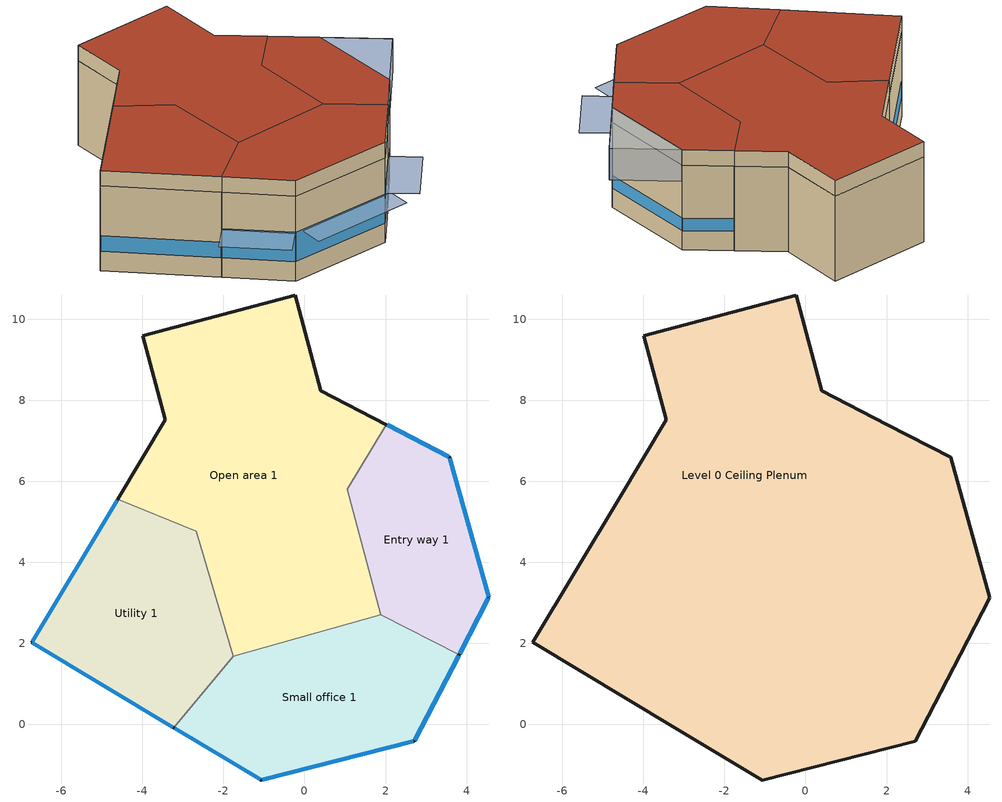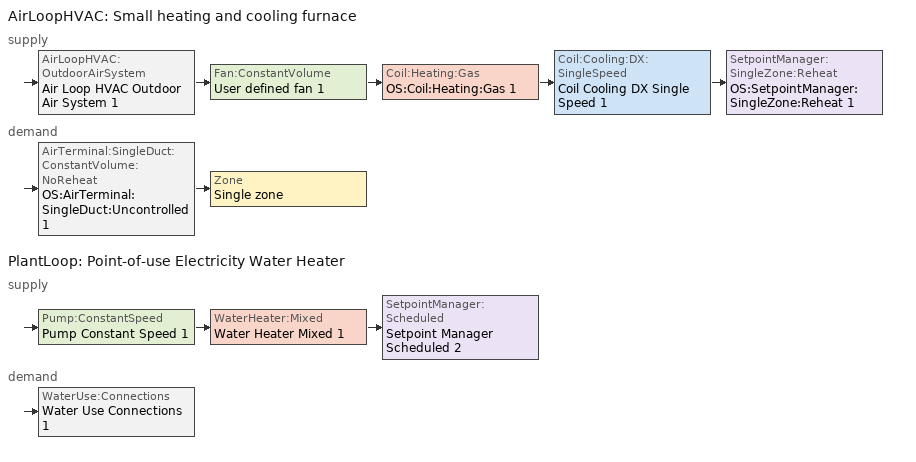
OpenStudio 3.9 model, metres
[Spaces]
Entry way 1
 floor ground (SLAB-ON-GRADE-FLOOR): 2.02,7.4 3.58,6.6 4.55,3.13 3.82,1.72 1.88,2.7 1.05,5.8 z0
 wall outside (EXTERIOR-WALL): 3.82,1.72 4.55,3.13 3.58,6.6 2.02,7.4 z0:3.35
 wall to Small office 1 (INTERIOR-WALL): 1.88,2.7 3.82,1.72 z0:3.35
 wall to Open area 1 (INTERIOR-WALL): 2.02,7.4 1.05,5.8 1.88,2.7 z0:3.35
 window (3'0" x 3'0" Double pane  Alum Construction): 3.56,6.61 2.04,7.39 / 3.83,1.74 4.54,3.11 z0.76:1.26; 4.54,3.15 3.59,6.57 z0.76:1.25
 ceiling to Level 0 Ceiling Plenum (Default interior ceiling): 3.82,1.72 4.55,3.13 3.58,6.6 2.02,7.4 1.05,5.8 1.88,2.7 z3.35
Open area 1
 floor ground (SLAB-ON-GRADE-FLOOR): -0.23,10.6 0.4,8.23 2.02,7.4 1.05,5.8 1.88,2.7 -1.75,1.69 -2.67,4.77 -4.61,5.55 -3.44,7.52 -3.99,9.59 z0
 wall outside (EXTERIOR-WALL): 2.02,7.4 0.4,8.23 -0.23,10.6 -3.99,9.59 -3.44,7.52 -4.61,5.55 z0:3.35
 wall to Utility 1 (INTERIOR-WALL): -4.61,5.55 -2.67,4.77 -1.75,1.69 z0:3.35
 wall to Small office 1 (INTERIOR-WALL): -1.75,1.69 1.88,2.7 z0:3.35
 ceiling to Level 0 Ceiling Plenum (Default interior ceiling): -1.75,1.69 1.88,2.7 1.05,5.8 2.02,7.4 0.4,8.23 -0.23,10.6 -3.99,9.59 -3.44,7.52 -4.61,5.55 -2.67,4.77 z3.35
Small office 1
 floor ground (SLAB-ON-GRADE-FLOOR): 1.88,2.7 3.82,1.72 2.71,-0.41 -1.07,-1.37 -3.22,-0.08 -1.75,1.69 z0
 wall outside (EXTERIOR-WALL): -3.22,-0.08 -1.07,-1.37 2.71,-0.41 3.82,1.72 z0:3.35
 wall to Utility 1 (INTERIOR-WALL): -1.75,1.69 -3.22,-0.08 z0:3.35
 window (3'0" x 3'0" Double pane  Alum Construction): -3.2,-0.1 -1.09,-1.36 / 2.73,-0.39 3.81,1.7 / -1.04,-1.37 2.69,-0.42 z0.76:1.92
 ceiling to Level 0 Ceiling Plenum (Default interior ceiling): -1.07,-1.37 2.71,-0.41 3.82,1.72 1.88,2.7 -1.75,1.69 -3.22,-0.08 z3.35
Utility 1
 floor ground (SLAB-ON-GRADE-FLOOR): -4.61,5.55 -2.67,4.77 -1.75,1.69 -3.22,-0.08 -6.73,2.02 z0
 wall outside (EXTERIOR-WALL): -4.61,5.55 -6.73,2.02 -3.22,-0.08 z0:3.35
 window (3'0" x 3'0" Double pane  Alum Construction): -4.62,5.53 -6.72,2.04 / -6.71,2.01 -3.24,-0.07 z0.76:1.38
 ceiling to Level 0 Ceiling Plenum (Default interior ceiling): -3.22,-0.08 -1.75,1.69 -2.67,4.77 -4.61,5.55 -6.73,2.02 z3.35
Level 0 Ceiling Plenum
 wall outside (EXTERIOR-WALL): 3.58,6.6 2.02,7.4 0.4,8.23 -0.23,10.6 -3.99,9.59 -3.44,7.52 -4.61,5.55 -6.73,2.02 -3.22,-0.08 -1.07,-1.37 2.71,-0.41 3.82,1.72 4.55,3.13 3.58,6.6 z3.35:3.96
 roof outside (EXTERIOR-ROOF): 3.82,1.72 4.55,3.13 3.58,6.6 2.02,7.4 1.05,5.8 1.88,2.7 z3.96; -1.75,1.69 1.88,2.7 1.05,5.8 2.02,7.4 0.4,8.23 -0.23,10.6 -3.99,9.59 -3.44,7.52 -4.61,5.55 -2.67,4.77 z3.96; -1.07,-1.37 2.71,-0.41 3.82,1.72 1.88,2.7 -1.75,1.69 -3.22,-0.08 z3.96; -3.22,-0.08 -1.75,1.69 -2.67,4.77 -4.61,5.55 -6.73,2.02 z3.96
shading: 4.55,3.13 5.76,5.46 / 5.76,5.46 3.58,6.6 z2.71:3.96; 3.58,6.6 4.55,3.13 z3.35:3.96; -1.69,-2.36 -1.09,-1.36 -3.2,-0.1 -3.8,-1.09 z1.92; 3.76,-0.93 4.84,1.16 3.81,1.7 2.73,-0.39 z1.92; 4.55,3.13 5.76,5.46 3.58,6.6 z3.96; -0.6,-2.19 3.13,-1.24 2.92,-0.42 -0.81,-1.37 z1.92
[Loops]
AirLoopHVAC 'Small heating and cooling furnace'
 supply: AirLoopHVAC:OutdoorAirSystem 'Air Loop HVAC Outdoor Air System 1' > Fan:ConstantVolume 'User defined fan 1' > Coil:Heating:Gas 'OS:Coil:Heating:Gas 1' > Coil:Cooling:DX:SingleSpeed 'Coil Cooling DX Single Speed 1' > SetpointManager:SingleZone:Reheat 'OS:SetpointManager:SingleZone:Reheat 1'
 demand: AirTerminal:SingleDuct:ConstantVolume:NoReheat 'OS:AirTerminal:SingleDuct:Uncontrolled 1' > Zone 'Single zone'
PlantLoop 'Point-of-use Electricity Water Heater'
 supply: Pump:ConstantSpeed 'Pump Constant Speed 1' > WaterHeater:Mixed 'Water Heater Mixed 1' > SetpointManager:Scheduled 'Setpoint Manager Scheduled 2'
 demand: WaterUse:Connections 'Water Use Connections 1'
[Building]
East entrance bldg v2: North Axis {deg}=0; Nominal Floor to Floor Height {m}=3.3528; Default Construction Set=Initial Construction Set: 14:07:28:09:46; Default Schedule Set=Default Schedule Set 1
[Site]
Golden: Latitude {deg}=39.74; Longitude {deg}=-105.18; Time Zone {hr}=-7; Elevation {m}=1829
[ClimateZones]
Climate Zone Institution Name 1=ASHRAE; Climate Zone Document Name 1=ANSI/ASHRAE Standard 169; Climate Zone Document Year 1=2006; Climate Zone Institution Name 2=CEC; Climate Zone Document Name 2=California Climate Zone Descriptions; Climate Zone Document Year 2=1995
[SizingPeriod:DesignDay] Barometric Pressure {Pa}=81198; Sky Clearness=0; Rain Indicator=No; Snow Indicator=No; Day of Month=21; Daylight Saving Time Indicator=No; Dry-Bulb Temperature Range Modifier Type=DefaultMultipliers
Name | Maximum Dry-Bulb Temperature {C} | Daily Dry-Bulb Temperature Range {deltaC} | Wind Speed {m/s} | Wind Direction {deg} | Month | Day Type | Humidity Condition Type | Wetbulb or DewPoint at Maximum Dry-Bulb {C} | Solar Model Indicator | ASHRAE Clear Sky Optical Depth for Beam Irradiance | ASHRAE Clear Sky Optical Depth for Diffuse Irradiance | Enthalpy at Maximum Dry-Bulb {J/kg}
Denver Centennial  Golden   N Ann Htg Wind 99.6% Condns WS=>MCDB | 3.9 | 0 | 12.2 | 340 | 12 | WinterDesignDay | Wetbulb | 3.9 | ASHRAEClearSky
Denver Centennial  Golden   N Ann Clg .4% Condns DP=>MDB | 20.2 | 15.2 | 4.9 | 0 | 7 | SummerDesignDay | Dewpoint | 16.1 | ASHRAETau | 0.424 | 2.025
Denver Centennial  Golden   N Ann Hum_n 99.6% Condns DP=>MCDB | -10.9 | 0 | 3 | 340 | 12 | WinterDesignDay | Dewpoint | -21.6 | ASHRAEClearSky
Denver Centennial  Golden   N Ann Clg .4% Condns WB=>MDB | 27.3 | 15.2 | 4.9 | 0 | 7 | SummerDesignDay | Wetbulb | 18.4 | ASHRAETau | 0.424 | 2.025
Denver Centennial  Golden   N Ann Htg 99.6% Condns DB | -18.8 | 0 | 3 | 340 | 12 | WinterDesignDay | Wetbulb | -18.8 | ASHRAEClearSky
Denver Centennial  Golden   N Ann Clg .4% Condns DB=>MWB | 33 | 15.2 | 4.9 | 0 | 7 | SummerDesignDay | Wetbulb | 15.7 | ASHRAETau | 0.424 | 2.025
Denver Centennial  Golden   N Ann Clg .4% Condns Enth=>MDB | 27.3 | 15.2 | 4.9 | 0 | 7 | SummerDesignDay | Enthalpy |  | ASHRAETau | 0.424 | 2.025 | 59700
[Construction]
SLAB-ON-GRADE-FLOOR: Lightweight Concrete - 6 in. - 80 lb/ft3
INTERIOR-WALL: Gypsum Board - 5/8 in., Wood-Framed - 4 in. Studs - 16 in. OC - R-0 Cavity Insulation, Gypsum Board - 5/8 in.
Default interior ceiling: Gypsum Board - 3/4 in.
EXTERIOR-WALL: Stuco, Expanded Polystyrene - Extruded - 1 in., Wood-Framed - 4 in. Studs - 16 in. OC - R-11 Cavity Insulation, Gypsum Board - 5/8 in.
EXTERIOR-ROOF: Built-up Roofing - 3/8 in., Hardboard - High Density - Standard-tempered Grade - 3/4 in., Mineral Fiber Batt Insulation - 10 in., Vegetable Fiber Board  Sheathing - Intermediate Density - 1/2 in.
3'0" x 3'0" Double pane  Alum Construction: 3'0" x 3'0" Double pane  Alum Material
[Material]
Name | Roughness | Thickness {m} | Conductivity {W/m-K} | Density {kg/m3} | Specific Heat {J/kg-K} | Thermal Absorptance | Solar Absorptance | Visible Absorptance
Lightweight Concrete - 6 in. - 80 lb/ft3 | MediumRough | 0.1524 | 0.53 | 1281.48 | 840
Gypsum Board - 5/8 in. | MediumSmooth | 0.015875 | 0.16 | 800 | 1090
Wood-Framed - 4 in. Studs - 16 in. OC - R-0 Cavity Insulation | Smooth | 0.0889 | 0.367217 | 126.145 | 1556.29
Expanded Polystyrene - Extruded - 1 in. | MediumSmooth | 0.0254 | 0.029 | 29 | 1210
Wood-Framed - 4 in. Studs - 16 in. OC - R-11 Cavity Insulation | Smooth | 0.0889 | 0.0603344 | 126.145 | 1556.29
Built-up Roofing - 3/8 in. | Rough | 0.009525 | 0.16 | 1120 | 1460
Hardboard - High Density - Standard-tempered Grade - 3/4 in. | Smooth | 0.01905 | 0.144 | 1010 | 1340
Mineral Fiber Batt Insulation - 10 in. | VeryRough | 0.254 | 0.05 | 19 | 960
Vegetable Fiber Board  Sheathing - Intermediate Density - 1/2 in. | Smooth | 0.0127 | 0.057 | 350 | 1300
Gypsum Board - 3/4 in. | MediumSmooth | 0.01905 | 0.16 | 800 | 1090
Stuco | Rough | 0.013 | 0.721139 | 2659 | 837 | 0.5 | 0.5 | 0.5
[WindowMaterial:SimpleGlazingSystem]
3'0" x 3'0" Double pane  Alum Material: U-Factor {W/m2-K}=2.49844; Solar Heat Gain Coefficient=0.38
[DefaultConstructionSet]
Initial Construction Set: 14:07:28:09:46: Default Exterior Surface Constructions=Default Surface Constructions 1; Default Interior Surface Constructions=Default Surface Constructions 3; Default Ground Contact Surface Constructions=Default Surface Constructions 2; Default Exterior SubSurface Constructions=Default Sub Surface Constructions 1; Default Interior SubSurface Constructions=Default Sub Surface Constructions 2
[DefaultSurfaceConstructions]
Name | Wall Construction | Roof Ceiling Construction | Floor Construction
Default Surface Constructions 1 | EXTERIOR-WALL | EXTERIOR-ROOF
Default Surface Constructions 2 |  |  | SLAB-ON-GRADE-FLOOR
Default Surface Constructions 3 | INTERIOR-WALL |  | Default interior ceiling
[DefaultSubSurfaceConstructions]
Name | Fixed Window Construction | Operable Window Construction
Default Sub Surface Constructions 1 | 3'0" x 3'0" Double pane  Alum Construction | 3'0" x 3'0" Double pane  Alum Construction
Default Sub Surface Constructions 2
[ElectricEquipment:Definition] Design Level Calculation Method=EquipmentLevel; Fraction Radiant=0.3
Name | Design Level {W}
Generic Network Printer | 60
Dell -Latitude E6430 | 90
Generic LCD Monitor - 20 in; Generic LCD Monitor - 20 in 1 | 26
Generic Coffee Maker - 100W | 5
Generic Microwave - 1460W | 73
Generic Water Cooler | 75
Generic LCD TV - 40 in | 48
Generic Desktop Computer | 240
[People:Definition]
Low Activity - Office Work- Standing with Some Walking: Number of People Calculation Method=People; Number of People {people}=1; Fraction Radiant=0.3
[WaterUse:Equipment:Definition]
Name | Peak Flow Rate {m3/s} | Target Temperature Schedule
6.056 L/s Toilet | 1.68222e-05 | 6.056 L/s Toilet mixed temp 40.0F
0.06309 m^3/hr Faucet | 1.7525e-05 | 0.06309 m^3/hr Faucet mixed temp 100.0F
[SpaceType] Default Construction Set=Initial Construction Set: 14:07:28:09:46; Default Schedule Set=Default Schedule Set 1
Name | Design Specification Outdoor Air Object
Utility | Utility Min OA
Small office | Small office Min OA
Open area | Open area Min OA
Entry way | Entry way Min OA
Plenum | Space Type 1 Min OA
[ThermalZone] Use Ideal Air Loads=No
Name | Thermostat
Single zone | Single zone Thermostat
Level 0 Ceiling Plenum Zone
[Sizing:Zone] Zone Cooling Design Supply Air Temperature Input Method=SupplyAirTemperature; Zone Cooling Design Supply Air Temperature {C}=12.7778; Zone Cooling Design Supply Air Temperature Difference {deltaC}=11.11; Zone Heating Design Supply Air Temperature Input Method=SupplyAirTemperature; Zone Heating Design Supply Air Temperature {C}=40; Zone Heating Design Supply Air Temperature Difference {deltaC}=11.11; Zone Cooling Design Supply Air Humidity Ratio {kg-H2O/kg-air}=0.0085; Zone Heating Design Supply Air Humidity Ratio {kg-H2O/kg-air}=0.008; Heating Design Air Flow Method=DesignDay; Account for Dedicated Outdoor Air System=No; Dedicated Outdoor Air System Control Strategy=NeutralSupplyAir; Dedicated Outdoor Air Low Setpoint Temperature for Design {C}=Autosize; Dedicated Outdoor Air High Setpoint Temperature for Design {C}=Autosize; Zone Load Sizing Method=Sensible Load Only No Latent Load; Zone Latent Cooling Design Supply Air Humidity Ratio Input Method=HumidityRatioDifference; Zone Cooling Design Supply Air Humidity Ratio Difference {kgWater/kgDryAir}=0.005; Zone Latent Heating Design Supply Air Humidity Ratio Input Method=HumidityRatioDifference; Zone Humidification Design Supply Air Humidity Ratio Difference {kgWater/kgDryAir}=0.005; Sizing Option=Coincident
Name | Cooling Design Air Flow Rate {m3/s} | Cooling Minimum Air Flow per Zone Floor Area {m3/s-m2} | Cooling Minimum Air Flow {m3/s} | Cooling Minimum Air Flow Fraction | Heating Design Air Flow Rate {m3/s} | Heating Maximum Air Flow per Zone Floor Area {m3/s-m2} | Heating Maximum Air Flow {m3/s} | Heating Maximum Air Flow Fraction | Design Zone Air Distribution Effectiveness in Cooling Mode | Design Zone Air Distribution Effectiveness in Heating Mode
Single zone | 0.0755116 | 0.000762 | 0.471947 | 0.12 | 0.0755116 | 0.002032 | 0.141584 | 0.3 | 1 | 1
Level 0 Ceiling Plenum Zone
[Zone equipment]
Single zone: OS:AirTerminal:SingleDuct:Uncontrolled 1, Elec Baseboard
[DefaultScheduleSet]
Default Schedule Set 1: Hours of Operation Schedule=Default HVAC Operation 24/7-365; Number of People Schedule=Office Space Occupancy; People Activity Level Schedule=Default People Activity Schedule Very Low Activity - Seated Passive; Lighting Schedule=Building Lights; Electric Equipment Schedule=Building Plug Load; Hot Water Equipment Schedule=Building Water Use; Infiltration Schedule=Infiltration Schedule 100% 24/7-365
[BuildingStory]
Level 0: Nominal Z Coordinate {m}=0; Nominal Floor to Floor Height {m}=3.9624
[Space] Building Story=Level 0
Name | Space Type | Default Schedule Set | Thermal Zone | Part of Total Floor Area | Design Specification Outdoor Air Object
Entry way 1 | Entry way | Default Schedule Set 1 | Single zone
Open area 1 | Open area | Default Schedule Set 1 | Single zone
Small office 1 | Small office | Default Schedule Set 1 | Single zone
Utility 1 | Utility | Default Schedule Set 1 | Single zone
Level 0 Ceiling Plenum | Plenum |  | Level 0 Ceiling Plenum Zone | No | Design Specification Outdoor Air 1
[Lights]
Name | Lights Definition | Space or SpaceType | Multiplier
Entry way  Luminaire 1 | (1) 18.0W  Compact Fluorescent (1) 1.2BF Fluorescent Magnetic Dimming | Entry way 1 | 2
Open area 1 Luminaire 1 | (3) 32.0W T8 Linear Fluorescent (3) 0.88BF Fluorescent Electronic Non-Dimming | Open area 1 | 2
Open area 1 Luminaire 2 | (2) 32.0W T8 Linear Fluorescent (1) 0.88BF Fluorescent Electronic Non-Dimming | Open area 1 | 3
Open area 1 Luminaire 3 | (1) 18.0W  Compact Fluorescent (1) 1.2BF Fluorescent Magnetic Dimming | Open area 1 | 2
Small office 1 Luminaire 1 | (1) 50.0W PAR20 Halogen | Small office 1 | 10
Small office 1 Luminaire 2 | (1) 18.0W  Compact Fluorescent (1) 1.2BF Fluorescent Magnetic Dimming | Small office 1 | 6
Utility 1 Luminaire 1 | (3) 32.0W T8 Linear Fluorescent (3) 0.88BF Fluorescent Electronic Non-Dimming | Utility 1 | 1
Utility 1 Luminaire 2 | (1) 18.0W  Compact Fluorescent (1) 1.2BF Fluorescent Magnetic Dimming | Utility 1 | 3
Lights 2 | (2) 32.0W T8 Linear Fluorescent (1) 0.88BF Fluorescent Electronic Non-Dimming | Entry way
Lights 3 | (3) 32.0W T8 Linear Fluorescent (3) 0.88BF Fluorescent Electronic Non-Dimming | Open area
Lights 1 | (1) 50.0W PAR20 Halogen | Utility
Lights 4 | (2) 32.0W T8 Linear Fluorescent (1) 0.88BF Fluorescent Electronic Non-Dimming | Small office
[ElectricEquipment]
Name | Electric Equipment Definition | Space or SpaceType | Multiplier | Schedule
Open area 1 Plug Load 1 | Generic Coffee Maker - 100W | Open area 1 | 2
Open area 1 Plug Load 2 | Generic Microwave - 1460W | Open area 1 | 1
Open area 1 Plug Load 3 | Generic Water Cooler | Open area 1 | 1 | Always On Discrete
Open area 1 Plug Load 4 | Generic LCD TV - 40 in | Open area 1 | 1
Open area 1 Plug Load 5 | Generic LCD Monitor - 20 in 1 | Open area 1 | 5
Open area 1 Plug Load 6 | Generic Desktop Computer | Open area 1 | 4
Small office 1 Plug Load 1 | Generic Network Printer | Small office 1 | 1
Small office 1 Plug Load 2 | Dell -Latitude E6430 | Small office 1 | 1
Small office 1 Plug Load 3 | Generic LCD Monitor - 20 in | Small office 1 | 2
Electric Equipment 1 | Generic Desktop Computer | Open area | 2
Electric Equipment 3 | Generic LCD Monitor - 20 in | Open area | 6
Electric Equipment 4 | Generic LCD TV - 40 in | Open area
Electric Equipment 5 | Generic Coffee Maker - 100W | Small office
Electric Equipment 6 | Generic Microwave - 1460W | Small office
Electric Equipment 7 | Generic Water Cooler | Small office
Electric Equipment 2 | Generic Network Printer | Open area
Electric Equipment 8 | Dell -Latitude E6430 | Utility
[People] People Definition=Low Activity - Office Work- Standing with Some Walking
Name | Space or SpaceType | Activity Level Schedule | Multiplier | Number of People Schedule
Open area 1 Occupant 1 | Open area 1 | Default People Activity Schedule Very Low Activity - Seated Passive | 1
Small office 1 Occupant 1 | Small office 1 | Default People Activity Schedule Very Low Activity - Seated Passive | 1
People 2 | Open area |  | 4
People 1 | Small office |  |  | Core Zone Occupancy
People 3 | Utility |  |  | Core Zone Occupancy
[WaterUse:Equipment] Space=Utility 1; Flow Rate Fraction Schedule=Building Water Use
Name | Water Use Equipment Definition
Utility 1 Water Fixture 1 | 6.056 L/s Toilet
Utility 1 Water Fixture 2 | 0.06309 m^3/hr Faucet
[DesignSpecification:OutdoorAir] Outdoor Air Method=Sum
Name | Outdoor Air Flow per Person {m3/s-person} | Outdoor Air Flow per Floor Area {m3/s-m2} | Outdoor Air Flow Rate {m3/s} | Outdoor Air Flow Air Changes per Hour {1/hr}
Design Specification Outdoor Air 1 | 0 | 0 | 0 | 0
Utility Min OA; Open area Min OA; Space Type 1 Min OA; Small office Min OA | 0.00943895
Entry way Min OA | 0.00943895 | 0
[AirLoopHVAC]
Small heating and cooling furnace: Availability Schedule=Always On Discrete; Design Supply Air Flow Rate {m3/s}=AutoSize; Design Return Air Flow Fraction of Supply Air Flow=1
[Sizing:System]
Small heating and cooling furnace: Type of Load to Size On=Sensible; Design Outdoor Air Flow Rate {m3/s}=Autosize; Central Heating Maximum System Air Flow Ratio=0.3; Preheat Design Temperature {C}=7; Preheat Design Humidity Ratio {kg-H2O/kg-Air}=0.008; Precool Design Temperature {C}=12.8; Precool Design Humidity Ratio {kg-H2O/kg-Air}=0.008; Central Cooling Design Supply Air Temperature {C}=12.8; Central Heating Design Supply Air Temperature {C}=40; Sizing Option=NonCoincident; 100% Outdoor Air in Cooling=No; 100% Outdoor Air in Heating=No; Central Cooling Design Supply Air Humidity Ratio {kg-H2O/kg-Air}=0.0085; Central Heating Design Supply Air Humidity Ratio {kg-H2O/kg-Air}=0.008; Cooling Design Air Flow Method=DesignDay; Cooling Design Air Flow Rate {m3/s}=0; Heating Design Air Flow Method=DesignDay; Heating Design Air Flow Rate {m3/s}=0; System Outdoor Air Method=ZoneSum; Zone Maximum Outdoor Air Fraction=1; Cooling Supply Air Flow Rate Per Floor Area {m3/s-m2}=0.00996765; Cooling Fraction of Autosized Cooling Supply Air Flow Rate=1; Cooling Supply Air Flow Rate Per Unit Cooling Capacity {m3/s-W}=3.94755e-05; Heating Supply Air Flow Rate Per Floor Area {m3/s-m2}=0.00996765; Heating Fraction of Autosized Heating Supply Air Flow Rate=1; Heating Fraction of Autosized Cooling Supply Air Flow Rate=1; Heating Supply Air Flow Rate Per Unit Heating Capacity {m3/s-W}=3.15882e-05; Cooling Design Capacity Method=CoolingDesignCapacity; Cooling Design Capacity {W}=Autosize; Cooling Design Capacity Per Floor Area {W/m2}=234.7; Fraction of Autosized Cooling Design Capacity=1; Heating Design Capacity Method=HeatingDesignCapacity; Heating Design Capacity {W}=Autosize; Heating Design Capacity Per Floor Area {W/m2}=157; Fraction of Autosized Heating Design Capacity=1; Central Cooling Capacity Control Method=OnOff
[Coil:Cooling:DX:SingleSpeed]
Coil Cooling DX Single Speed 1: Availability Schedule=Always On Discrete; Rated Total Cooling Capacity {W}=autosize; Rated Sensible Heat Ratio=autosize; Rated COP {W/W}=4.1; Rated Air Flow Rate {m3/s}=autosize; Rated Evaporator Fan Power Per Volume Flow Rate 2017 {W/(m3/s)}=773.3; Rated Evaporator Fan Power Per Volume Flow Rate 2023 {W/(m3/s)}=934.4; Total Cooling Capacity Function of Temperature Curve=ptac_coil_clg_dx_1spd_clg_curve_f_of_temp 1; Total Cooling Capacity Function of Flow Fraction Curve=ptac_coil_clg_dx_1spd_clg_curve_f_of_flow 1; Energy Input Ratio Function of Temperature Curve=ptac_coil_clg_dx_1spd_energy_input_ratio_f_of_temp 1; Energy Input Ratio Function of Flow Fraction Curve=ptac_coil_clg_dx_1spd_energy_input_ratio_f_of_flow 1; Part Load Fraction Correlation Curve=ptac_coil_clg_dx_1spd_part_load_fraction 1; Minimum Outdoor Dry-Bulb Temperature for Compressor Operation {C}=-25; Nominal Time for Condensate Removal to Begin {s}=0; Ratio of Initial Moisture Evaporation Rate and Steady State Latent Capacity=0; Maximum Cycling Rate {cycles/hr}=1; Latent Capacity Time Constant {s}=0; Condenser Type=AirCooled; Evaporative Condenser Effectiveness=0; Evaporative Condenser Air Flow Rate {m3/s}=Autosize; Evaporative Condenser Pump Rated Power Consumption {W}=Autosize; Crankcase Heater Capacity {W}=0; Maximum Outdoor Dry-Bulb Temperature for Crankcase Heater Operation {C}=5.68434e-14; Basin Heater Capacity {W/K}=0; Basin Heater Setpoint Temperature {C}=10
[Fan:ConstantVolume]
User defined fan 1: Availability Schedule=Always On Discrete; Pressure Rise {Pa}=311.361; Maximum Flow Rate {m3/s}=AutoSize; Motor Efficiency=0.8574
[ThermostatSetpoint:DualSetpoint]
Single zone Thermostat: Heating Setpoint Temperature Schedule=Space Thermostat Heating Setpoint; Cooling Setpoint Temperature Schedule=Space Thermostat Cooling Setpoint
[PlantLoop]
Point-of-use Electricity Water Heater: Glycol Concentration=0; Plant Loop Volume {m3}=Autocalculate; Load Distribution Scheme=Optimal
[Sizing:Plant]
Point-of-use Electricity Water Heater: Loop Type=Heating; Design Loop Exit Temperature {C}=48.8889; Loop Design Temperature Difference {deltaC}=11.1111; Sizing Option=NonCoincident; Zone Timesteps in Averaging Window=1; Coincident Sizing Factor Mode=None
[Pump:ConstantSpeed]
Pump Constant Speed 1: Rated Flow Rate {m3/s}=autosize; Rated Pump Head {Pa}=89672; Rated Power Consumption {W}=autosize; Motor Efficiency=0.9; Fraction of Motor Inefficiencies to Fluid Stream=0; Pump Control Type=Intermittent; Design Power Sizing Method=PowerPerFlowPerPressure; Design Electric Power per Unit Flow Rate {W/(m3/s)}=348701.1; Design Shaft Power per Unit Flow Rate per Unit Head {W-s/m3-Pa}=1.28205
[WaterHeater:Mixed]
Water Heater Mixed 1: Tank Volume {m3}=0.3785; Setpoint Temperature Schedule=Point-of-use Electricity Water Heater Water Temp - 120.0F; Deadband Temperature Difference {deltaC}=2; Maximum Temperature Limit {C}=82.22; Heater Control Type=Cycle; Heater Maximum Capacity {W}=845000; Heater Fuel Type=Electricity; Heater Thermal Efficiency=0.98; Off Cycle Parasitic Fuel Consumption Rate {W}=0; Off Cycle Parasitic Fuel Type=Electricity; Off Cycle Parasitic Heat Fraction to Tank=0; On Cycle Parasitic Fuel Consumption Rate {W}=0; On Cycle Parasitic Fuel Type=Electricity; On Cycle Parasitic Heat Fraction to Tank=0; Ambient Temperature Indicator=Schedule; Ambient Temperature Schedule=Water Heater Ambient Temp Schedule - 70F; Off Cycle Loss Coefficient to Ambient Temperature {W/K}=0; On Cycle Loss Coefficient to Ambient Temperature {W/K}=0; Use Side Effectiveness=1; Source Side Effectiveness=1; Use Side Design Flow Rate {m3/s}=autosize; Source Side Design Flow Rate {m3/s}=autosize; Indirect Water Heating Recovery Time {hr}=1.5; Source Side Flow Control Mode=IndirectHeatPrimarySetpoint
[WaterHeater:Sizing]
Water Heater Mixed 1: Design Mode=PeakDraw; Time Storage Can Meet Peak Draw {hr}=0.538503; Time for Tank Recovery {hr}=0; Nominal Tank Volume for Autosizing Plant Connections {m3}=1
[SetpointManager:Scheduled]
Setpoint Manager Scheduled 2: Control Variable=Temperature; Schedule=Point-of-use Electricity Water Heater Water Temp - 120.0F
[WaterUse:Connections]
Water Use Connections 1: Water Use Equipment Name 1=Utility 1 Water Fixture 1; Water Use Equipment Name 2=Utility 1 Water Fixture 2
[SpaceInfiltration:DesignFlowRate] Design Flow Rate Calculation Method=Flow/ExteriorArea
Name | Space or SpaceType | Flow per Exterior Surface Area {m3/s-m2} | Constant Term Coefficient
Utility Leaky Bldg Infiltration | Utility | 0.001524
Entry way Leaky Bldg Infiltration | Entry way | 0.002032
Open area Leaky Bldg Infiltration | Open area | 0.001524 | 1
Space Type 1 Leaky Bldg Infiltration | Plenum | 0.001524
Small office Leaky Bldg Infiltration | Small office | 0.001524
[SetpointManager:SingleZone:Reheat]
OS:SetpointManager:SingleZone:Reheat 1: Minimum Supply Air Temperature {C}=12.7778; Maximum Supply Air Temperature {C}=40.5556; Control Zone=Single zone; Setpoint Node or NodeList=Furnace Outlet
[Coil:Heating:Gas]
OS:Coil:Heating:Gas 1: Availability Schedule=Always On Discrete 1; Gas Burner Efficiency=0.95; Nominal Capacity {W}=AutoSize; Parasitic Electric Load {W}=0; Parasitic Gas Load {W}=0
[AirLoopHVAC:OutdoorAirSystem]
Air Loop HVAC Outdoor Air System 1: Controller=Controller Outdoor Air 1
[Controller:OutdoorAir]
Controller Outdoor Air 1: Minimum Outdoor Air Flow Rate {m3/s}=Autosize; Maximum Outdoor Air Flow Rate {m3/s}=Autosize; Economizer Control Type=NoEconomizer; Economizer Control Action Type=ModulateFlow; Economizer Maximum Limit Dry-Bulb Temperature {C}=28; Economizer Maximum Limit Enthalpy {J/kg}=64000; Economizer Minimum Limit Dry-Bulb Temperature {C}=-100; Lockout Type=NoLockout; Minimum Limit Type=FixedMinimum; Controller Mechanical Ventilation=Controller Mechanical Ventilation 1; High Humidity Control=No; High Humidity Outdoor Air Flow Ratio=1; Control High Indoor Humidity Based on Outdoor Humidity Ratio=Yes; Heat Recovery Bypass Control Type=BypassWhenOAFlowGreaterThanMinimum; Economizer Operation Staging=InterlockedWithMechanicalCooling
[Controller:MechanicalVentilation]
Controller Mechanical Ventilation 1: Availability Schedule=Always On Discrete 1; System Outdoor Air Method=ZoneSum
[AirTerminal:SingleDuct:ConstantVolume:NoReheat]
OS:AirTerminal:SingleDuct:Uncontrolled 1: Availability Schedule=Always On Discrete 1; Maximum Air Flow Rate {m3/s}=Autosize
[ZoneHVAC:Baseboard:Convective:Electric]
Elec Baseboard: Availability Schedule=Always On Discrete 1; Nominal Capacity {W}=1500; Efficiency=0.9
[Schedule:Day]
Space Occupancy Default Weekday Schedule: No, 7, 0, 0.25, 16, 15, 0.5, 18, 0, 1, 24, 0, 0.25
All Weekends 8: No, 24, 0, 0.25
Space Occupancy Summer Design Day 1; Space Occupancy Winter Design Day 1; Building Plug Load Summer Design Day 1; Building Lights Summer Design Day 1; Schedule Day 3; Schedule Day 4: No, 24, 0, 1
Building Water Use Default Weekday Schedule: No, 6, 45, 0, 17, 0, 0.1525, 24, 0, 0
All Weekends 9; Building Plug Load Winter Design Day 1; Building Lights Winter Design Day 1; Schedule Day 8: No, 24, 0, 0
Building Plug Load Default Weekday Schedule: No, 6, 15, 0.3, 17, 0, 0.9, 24, 0, 0.3
All Weekends 10; Schedule Day 7: No, 24, 0, 0.3
Building Lights Default Weekday Schedule: No, 7, 0, 0.2, 16, 0, 0.9, 18, 0, 0.7, 20, 0, 0.5, 24, 0, 0.2
Space Thermostat Cooling Setpoint Default Weekday Schedule; All Weekends 12: No, 24, 0, 23.8889
Space Thermostat Cooling Setpoint Summer Design Day 1; Space Thermostat Cooling Setpoint Winter Design Day 1: No, 24, 0, 22.7778
Space Thermostat Heating Setpoint Default Weekday Schedule; All Weekends 13: No, 24, 0, 18.3333
Space Thermostat Heating Setpoint Winter Design Day 1; Space Thermostat Heating Setpoint Summer Design Day 1: No, 24, 0, 22.1111
Schedule Day 1: No, 24, 0, 4.44444
Schedule Day 2: No, 24, 0, 37.7778
Schedule Day 5: No, 24, 0, 120
Water Heater Ambient Temp Schedule - 70F Default: No, 24, 0, 21.1111
Point-of-use Electricity Water Heater Water Temp Default: No, 24, 0, 48.8889
Schedule Day 6: No, 7, 0, 0.1, 16, 0, 0.3, 24, 0, 0.1
[Schedule:Ruleset]
Name | Default Day Schedule | Summer Design Day Schedule | Winter Design Day Schedule
Office Space Occupancy | Space Occupancy Default Weekday Schedule | Space Occupancy Summer Design Day 1 | Space Occupancy Winter Design Day 1
Building Water Use | Building Water Use Default Weekday Schedule
Building Plug Load | Building Plug Load Default Weekday Schedule | Building Plug Load Summer Design Day 1 | Building Plug Load Winter Design Day 1
Building Lights | Building Lights Default Weekday Schedule | Building Lights Summer Design Day 1 | Building Lights Winter Design Day 1
Space Thermostat Cooling Setpoint | Space Thermostat Cooling Setpoint Default Weekday Schedule | Space Thermostat Cooling Setpoint Summer Design Day 1 | Space Thermostat Cooling Setpoint Winter Design Day 1
Space Thermostat Heating Setpoint | Space Thermostat Heating Setpoint Default Weekday Schedule | Space Thermostat Heating Setpoint Summer Design Day 1 | Space Thermostat Heating Setpoint Winter Design Day 1
6.056 L/s Toilet mixed temp 40.0F | Schedule Day 1
0.06309 m^3/hr Faucet mixed temp 100.0F | Schedule Day 2 | Schedule Day 7
Default HVAC Operation 24/7-365 | Schedule Day 3
Infiltration Schedule 100% 24/7-365 | Schedule Day 4
Default People Activity Schedule Very Low Activity - Seated Passive | Schedule Day 5
Water Heater Ambient Temp Schedule - 70F | Water Heater Ambient Temp Schedule - 70F Default
Point-of-use Electricity Water Heater Water Temp - 120.0F | Point-of-use Electricity Water Heater Water Temp Default
Core Zone Occupancy | Schedule Day 6
[Schedule:Rule] Rule Order=0; Apply Sunday=Yes; Apply Saturday=Yes
Name | Schedule Ruleset | Day Schedule | Apply Monday | Apply Tuesday | Apply Wednesday | Apply Thursday | Apply Friday
Space Occupancy Default Weekend Schedule | Office Space Occupancy | All Weekends 8 | No | No | No | No | No
Building Water Use Default Weekend Schedule | Building Water Use | All Weekends 9 | No | No | No | No | No
Building Plug Load Default Weekend Schedule | Building Plug Load | All Weekends 10 | No | No | No | No | No
Space Thermostat Cooling Setpoint Default Weekend Schedule | Space Thermostat Cooling Setpoint | All Weekends 12 | No | No | No | No | No
Space Thermostat Heating Setpoint Default Weekend Schedule | Space Thermostat Heating Setpoint | All Weekends 13 | No | No | No | No | No
Schedule Rule 1 | Core Zone Occupancy | Schedule Day 8
[Schedule:Constant] Value=1
Always On Discrete; Always On Discrete 1
[Curve:Quadratic]
Name | Coefficient1 Constant | Coefficient2 x | Coefficient3 x**2 | Minimum Value of x | Maximum Value of x
ptac_coil_clg_dx_1spd_clg_curve_f_of_flow 1 | 0.77136 | 0.34053 | -0.11088 | 0.75918 | 1.13877
ptac_coil_clg_dx_1spd_energy_input_ratio_f_of_flow 1 | 1.2055 | -0.32953 | 0.12308 | 0.75918 | 1.13877
ptac_coil_clg_dx_1spd_part_load_fraction 1 | 0.771 | 0.229 | 0 | 0 | 1
[Curve:Biquadratic] Minimum Value of x=17; Maximum Value of x=22; Minimum Value of y=13; Maximum Value of y=46
Name | Coefficient1 Constant | Coefficient2 x | Coefficient3 x**2 | Coefficient4 y | Coefficient5 y**2 | Coefficient6 x*y
ptac_coil_clg_dx_1spd_clg_curve_f_of_temp 1 | 0.42415 | 0.04426 | -0.00042 | 0.00333 | -8e-005 | -0.00021
ptac_coil_clg_dx_1spd_energy_input_ratio_f_of_temp 1 | 1.23649 | -0.02431 | 0.00057 | -0.01434 | 0.00063 | -0.00038
